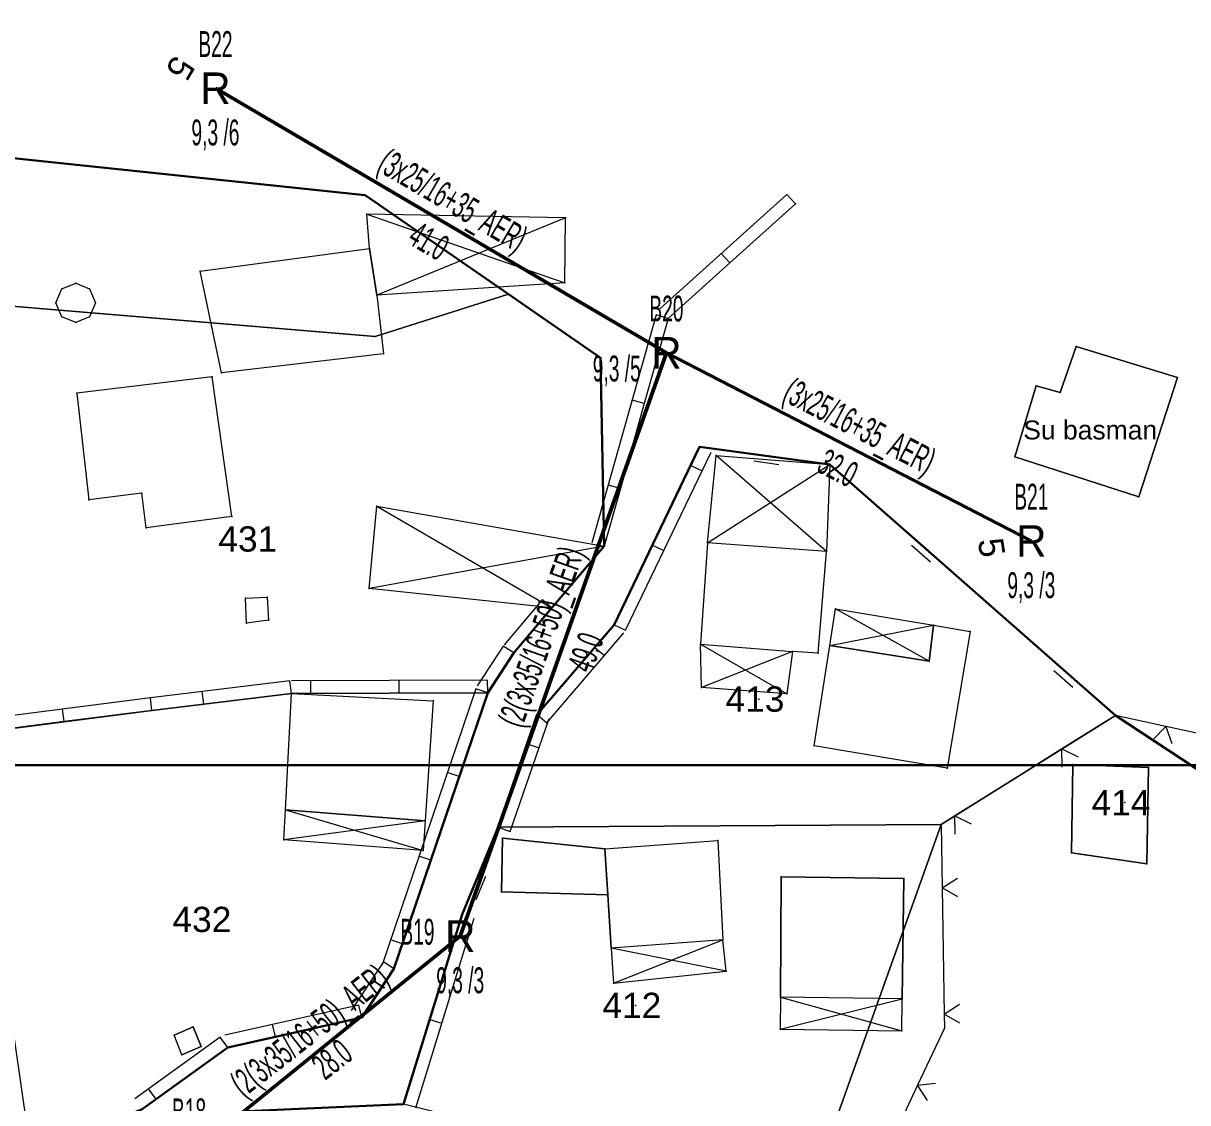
# Model space of a CAD drawing. Header units: millimetres. Extents: x 615240 to 617330, y 4151758 to 4153557.
# Drawn here: x 615575.8 to 615667.9, y 4152630.8 to 4152716.2 of the extents above; entities that cross this region are included whole.
import ezdxf
from ezdxf.enums import TextEntityAlignment as Align
from ezdxf.xclip import XClip

# ---------------------------------------------------------------- set-up
doc = ezdxf.new("R2010")
doc.units = ezdxf.units.MM
doc.header["$XCLIPFRAME"] = 2
for name, color, linetype, lineweight in [('02_ADA_ALN_YENI', 7, 'Continuous', 30), ('03_PARSEL_ALN_ESKI', 18, 'Continuous', 0), ('03_PARSEL_ALN_YENI', 171, 'Continuous', 0), ('03_PARSEL_NO_ESKI', 5, 'Continuous', 0), ('03_PARSEL_SNR_YENI', 5, 'Continuous', 0), ('04_YAPI_ALN_TSCLSIZ', 18, 'Continuous', 0), ('04_YAPI_SNR_TSCL', 232, 'Continuous', 0), ('04_YAPI_SNR_TSCLSZ', 77, 'Continuous', 0), ('06_DETAY_SNR_KROKI', 4, 'Continuous', 0), ('07_SNRTIP_GECERLI', 30, 'Continuous', 0), ('07_SNRTIP_SABIT', 18, 'Continuous', 0), ('DIREK_AG_MEVCUT', 3, 'Continuous', 25), ('HAT_AG_HAVAI_MEVCUT', 82, 'Continuous', 50), ('NOKTA_DETAY_YENI', 171, 'Continuous', 0), ('NOKTA_PARSEL_ESKI', 6, 'Continuous', 0), ('NOKTA_PARSEL_YENI', 30, 'Continuous', 0), ('NOKTA_YAPI_TSCL', 232, 'Continuous', 0), ('NOKTA_YAPI_TSCLSIZ', 77, 'Continuous', 0)]:
    doc.layers.add(name, color=color, linetype=linetype, lineweight=lineweight)
doc.layers.add('ANTET', color=7, linetype='Continuous')
doc.styles.add('Direk', font='B_CAD')
doc.styles.get("Standard").update_dxf_attribs({"font": 'Arial'})

# ---------------------------------------------------------------- blocks, each defined once
blk = doc.blocks.new('fggg')
at = {"layer": '02_ADA_ALN_YENI', "color": 252}
for points in [[(615560.102, 4152580.484, 0), (615558.487, 4152585.469, 0), (615557.837, 4152596.094, 0), (615557.392, 4152602.66, 0), (615557.888, 4152617.923, 0), (615559.37, 4152619.377, 0), (615577.035, 4152621.439, 0), (615584.719, 4152623.288, 0), (615592.1, 4152629.115, 0), (615593.487, 4152630.125, 0), (615605.882, 4152630.676, 0), (615610.515, 4152645.697, 0), (615613.362, 4152652.595, 0), (615616.463, 4152661.521, 0), (615622.552, 4152668.624, 0), (615629.309, 4152682.713, 0), (615639.618, 4152681.321, 0), (615662.222, 4152661.448, 0), (615742.028, 4152608.905, 0), (615892.46, 4152514.417, 0)], [(615509.222, 4152712.479, 0), (615602.85, 4152702.628, 0), (615614.189, 4152694.796, 0), (615621.471, 4152689.766, 0), (615621.75, 4152674.853, 0), (615617.626, 4152669.967, 0), (615614.594, 4152666.391, 0), (615612.535, 4152663.241, 0), (615605.12, 4152641.381, 0), (615602.569, 4152637.529, 0), (615591.963, 4152635.159, 0), (615585.201, 4152630.278, 0), (615575.466, 4152626.303, 0)]]:
    blk.add_polyline3d(points, dxfattribs=at)
at = {"layer": '03_PARSEL_ALN_ESKI', "color": 252}
for p in [(615593.844, 4152675.417), (615633.984, 4152662.744), (615662.951, 4152654.542), (615590.215, 4152645.296), (615624.241, 4152638.49)]:
    blk.add_point(p, dxfattribs=at)
at = {"layer": '03_PARSEL_ALN_YENI', "color": 252}
for points in [[(615536.671, 4152699.322, 0), (615519.099, 4152709.198, 0), (615509.294, 4152704.985, 0), (615509.222, 4152712.479, 0), (615602.85, 4152702.628, 0), (615614.189, 4152694.796, 0), (615603.625, 4152691.451, 0), (615567.879, 4152694.424, 0), (615536.671, 4152699.322, 0)], [(615572.636, 4152660.134, 0), (615569.691, 4152676.97, 0), (615568.43, 4152690.557, 0), (615567.879, 4152694.424, 0), (615603.625, 4152691.451, 0), (615614.189, 4152694.796, 0), (615621.471, 4152689.766, 0), (615621.75, 4152674.853, 0), (615617.626, 4152669.967, 0), (615614.594, 4152666.391, 0), (615612.535, 4152663.241, 0), (615597.012, 4152663.188, 0), (615585.969, 4152661.843, 0), (615572.636, 4152660.134, 0)], [(615662.222, 4152661.448, 0), (615648.419, 4152652.802, 0), (615613.362, 4152652.595, 0), (615616.463, 4152661.521, 0), (615622.552, 4152668.624, 0), (615629.309, 4152682.713, 0), (615639.618, 4152681.321, 0), (615662.222, 4152661.448, 0)], [(615585.969, 4152661.843, 0), (615597.012, 4152663.188, 0), (615612.535, 4152663.241, 0), (615605.12, 4152641.381, 0), (615602.569, 4152637.529, 0), (615591.963, 4152635.159, 0), (615585.201, 4152630.278, 0), (615575.466, 4152626.303, 0), (615573.636, 4152639.027, 0), (615572.457, 4152652.146, 0), (615572.636, 4152660.134, 0), (615585.969, 4152661.843, 0)], [(615742.028, 4152608.905, 0), (615734.791, 4152607.749, 0), (615722.79, 4152607.676, 0), (615708.917, 4152607.637, 0), (615694.401, 4152606.048, 0), (615686.335, 4152608.804, 0), (615664.885, 4152607.363, 0), (615632.665, 4152607.808, 0), (615637.699, 4152622.685, 0), (615648.419, 4152652.802, 0), (615662.222, 4152661.448, 0), (615742.028, 4152608.905, 0)], [(615658.743, 4152650.571, 0), (615658.852, 4152657.557, 0), (615664.824, 4152657.321, 0), (615664.699, 4152649.686, 0), (615658.743, 4152650.571, 0)], [(615658.852, 4152657.557, 0), (615658.743, 4152650.571, 0), (615664.699, 4152649.686, 0), (615664.824, 4152657.321, 0), (615658.852, 4152657.557, 0)], [(615637.699, 4152622.685, 0), (615605.882, 4152630.676, 0), (615610.515, 4152645.697, 0), (615613.362, 4152652.595, 0), (615648.419, 4152652.802, 0), (615637.699, 4152622.685, 0)]]:
    blk.add_polyline3d(points, close=True, dxfattribs=at)
at = {"layer": '03_PARSEL_SNR_YENI', "color": 252}
for p, q in [((615623.454, 4152668.192, 0.953), (615630.211, 4152682.281, 0.953)), ((615628.606, 4152681.247, 0.953), (615629.309, 4152682.713, 0.953)), ((615634.663, 4152681.99, 0.953), (615629.309, 4152682.713, 0.953)), ((615639.618, 4152681.321, 0.953), (615634.663, 4152681.99, 0.953)), ((615625.579, 4152674.936, 0.953), (615628.606, 4152681.247, 0.953)), ((615628.606, 4152681.247, 0.953), (615629.508, 4152680.815, 0.953)), ((615635.579, 4152681.299, 0.953), (615633.597, 4152681.566, 0.953)), ((615639.691, 4152681.256, 0.953), (615639.618, 4152681.321, 0.953)), ((615647.202, 4152674.654, 0.953), (615639.691, 4152681.256, 0.953)), ((615622.552, 4152668.624, 0.953), (615625.579, 4152674.936, 0.953)), ((615625.579, 4152674.936, 0.953), (615626.481, 4152674.503, 0.953)), ((615647.581, 4152673.571, 0.953), (615646.079, 4152674.891, 0.953)), ((615650.957, 4152671.352, 0.953), (615647.202, 4152674.654, 0.953)), ((615658.467, 4152664.749, 0.953), (615650.957, 4152671.352, 0.953)), ((615616.863, 4152670.614, 0.953), (615613.831, 4152667.038, 0.953)), ((615617.626, 4152669.967, 0.953), (615614.594, 4152666.391, 0.953)), ((615617.626, 4152669.967, 0.953), (615616.863, 4152670.614, 0.953)), ((615621.019, 4152666.836, 0.953), (615622.552, 4152668.624, 0.953)), ((615622.552, 4152668.624, 0.953), (615623.454, 4152668.192, 0.953)), ((615617.222, 4152660.87, 0.953), (615623.311, 4152667.973, 0.953)), ((615613.757, 4152666.938, 0.953), (615611.698, 4152663.788, 0.953)), ((615614.594, 4152666.391, 0.953), (615612.535, 4152663.241, 0.953)), ((615614.594, 4152666.391, 0.953), (615613.757, 4152666.938, 0.953)), ((615616.463, 4152661.521, 0.953), (615621.019, 4152666.836, 0.953)), ((615621.019, 4152666.836, 0.953), (615621.778, 4152666.185, 0.953)), ((615658.847, 4152663.667, 0.953), (615657.344, 4152664.987, 0.953)), ((615662.222, 4152661.448, 0.953), (615658.467, 4152664.749, 0.953)), ((615596.891, 4152664.181, 0.953), (615585.848, 4152662.836, 0.953)), ((615597.012, 4152663.188, 0.953), (615596.891, 4152664.181, 0.953)), ((615612.532, 4152664.241, 0.953), (615597.009, 4152664.188, 0.953)), ((615598.535, 4152663.193, 0.953), (615598.532, 4152664.193, 0.953)), ((615611.588, 4152663.562, 0.953), (615604.173, 4152641.702, 0.953)), ((615605.535, 4152663.217, 0.953), (615605.532, 4152664.217, 0.953)), ((615612.535, 4152663.241, 0.953), (615611.588, 4152663.562, 0.953)), ((615612.535, 4152663.241, 0.953), (615612.532, 4152664.241, 0.953)), ((615585.842, 4152662.835, 0.953), (615572.509, 4152661.126, 0.953)), ((615585.969, 4152661.843, 0.953), (615585.842, 4152662.835, 0.953)), ((615590.063, 4152662.342, 0.953), (615589.942, 4152663.334, 0.953)), ((615597.012, 4152663.188, 0.953), (615590.063, 4152662.342, 0.953)), ((615598.535, 4152663.193, 0.953), (615597.012, 4152663.188, 0.953)), ((615605.535, 4152663.217, 0.953), (615598.535, 4152663.193, 0.953)), ((615612.535, 4152663.241, 0.953), (615605.535, 4152663.217, 0.953)), ((615612.535, 4152663.241, 0.953), (615610.286, 4152656.612, 0.953)), ((615579.026, 4152660.953, 0.953), (615578.899, 4152661.945, 0.953)), ((615585.969, 4152661.843, 0.953), (615579.026, 4152660.953, 0.953)), ((615590.063, 4152662.342, 0.953), (615585.969, 4152661.843, 0.953)), ((615579.026, 4152660.953, 0.953), (615572.636, 4152660.134, 0.953)), ((615614.307, 4152652.267, 0.953), (615617.408, 4152661.193, 0.953)), ((615615.659, 4152659.207, 0.953), (615616.463, 4152661.521, 0.953)), ((615616.463, 4152661.521, 0.953), (615617.222, 4152660.87, 0.953)), ((615662.222, 4152661.448, 0.953), (615657.985, 4152658.794, 0.953)), ((615613.362, 4152652.595, 0.953), (615615.659, 4152659.207, 0.953)), ((615615.659, 4152659.207, 0.953), (615616.604, 4152658.879, 0.953)), ((615657.985, 4152658.794, 0.953), (615653.747, 4152656.14, 0.953)), ((615657.996, 4152657.363, 0.953), (615657.985, 4152658.794, 0.953)), ((615657.985, 4152658.794, 0.953), (615659.267, 4152658.159, 0.953)), ((615610.286, 4152656.612, 0.953), (615608.038, 4152649.983, 0.953)), ((615610.286, 4152656.612, 0.953), (615609.339, 4152656.933, 0.953)), ((615653.747, 4152656.14, 0.953), (615649.51, 4152653.485, 0.953)), ((615649.51, 4152653.485, 0.953), (615648.419, 4152652.802, 0.953)), ((615649.521, 4152652.054, 0.953), (615649.51, 4152653.485, 0.953)), ((615649.51, 4152653.485, 0.953), (615650.793, 4152652.851, 0.953)), ((615613.362, 4152652.595, 0.953), (615611.454, 4152647.973, 0.953)), ((615613.362, 4152652.595, 666.642), (615648.419, 4152652.802, 676.226)), ((615613.362, 4152652.595, 0.953), (615614.307, 4152652.267, 0.953)), ((615608.038, 4152649.983, 0.953), (615605.789, 4152643.354, 0.953)), ((615608.038, 4152649.983, 0.953), (615607.091, 4152650.304, 0.953)), ((615612.356, 4152648.683, 0.953), (615611.593, 4152646.834, 0.953)), ((615611.454, 4152647.973, 0.953), (615610.515, 4152645.697, 0.953)), ((615606.838, 4152630.381, 0.953), (615611.471, 4152645.402, 0.953)), ((615610.008, 4152644.054, 0.953), (615610.515, 4152645.697, 0.953)), ((615605.789, 4152643.354, 0.953), (615604.842, 4152643.675, 0.953)), ((615605.789, 4152643.354, 0.953), (615605.12, 4152641.381, 0.953)), ((615607.945, 4152637.365, 0.953), (615610.008, 4152644.054, 0.953)), ((615610.008, 4152644.054, 0.953), (615610.964, 4152643.759, 0.953)), ((615604.286, 4152641.933, 0.953), (615601.735, 4152638.081, 0.953)), ((615605.12, 4152641.381, 0.953), (615602.569, 4152637.529, 0.953)), ((615605.12, 4152641.381, 0.953), (615604.286, 4152641.933, 0.953)), ((615576.456, 4152626.445, 0.953), (615574.626, 4152639.169, 0.953)), ((615602.351, 4152638.505, 0.953), (615591.745, 4152636.135, 0.953)), ((615602.569, 4152637.529, 0.953), (615602.351, 4152638.505, 0.953)), ((615595.737, 4152636.002, 0.953), (615595.519, 4152636.978, 0.953)), ((615602.569, 4152637.529, 0.953), (615595.737, 4152636.002, 0.953)), ((615605.882, 4152630.676, 0.953), (615607.945, 4152637.365, 0.953)), ((615607.945, 4152637.365, 0.953), (615608.901, 4152637.07, 0.953)), ((615591.378, 4152635.97, 0.953), (615584.616, 4152631.089, 0.953)), ((615591.963, 4152635.159, 0.953), (615591.378, 4152635.97, 0.953)), ((615595.737, 4152636.002, 0.953), (615591.963, 4152635.159, 0.953)), ((615591.963, 4152635.159, 0.953), (615586.287, 4152631.062, 0.953)), ((615586.287, 4152631.062, 0.953), (615585.702, 4152631.873, 0.953)), ((615586.287, 4152631.062, 0.953), (615585.201, 4152630.278, 0.953))]:
    blk.add_line(p, q, dxfattribs=at)
for p in [(615629.309, 4152682.713, 669.911), (615629.309, 4152682.713, 669.911), (615639.618, 4152681.321, 669.911), (615639.618, 4152681.321, 679.232), (615617.626, 4152669.967, 669.124), (615622.552, 4152668.624, 668.944), (615622.552, 4152668.624, 668.944), (615614.594, 4152666.391, 667.579), (615614.594, 4152666.391, 667.579), (615597.012, 4152663.188, 664.821), (615597.012, 4152663.188, 667.16), (615612.535, 4152663.241, 667.16), (615612.535, 4152663.241, 666.209), (615612.535, 4152663.241, 667.16), (615585.969, 4152661.843, 664.821), (615585.969, 4152661.843, 664.821), (615616.463, 4152661.521, 667.171), (615616.463, 4152661.521, 667.171), (615662.222, 4152661.448, 679.232), (615662.222, 4152661.448, 679.232), (615613.362, 4152652.595, 666.642), (615613.362, 4152652.595, 666.642), (615648.419, 4152652.802, 676.226), (615610.515, 4152645.697, 665.307), (615610.515, 4152645.697, 665.307), (615605.12, 4152641.381, 663.886), (615605.12, 4152641.381, 663.886), (615602.569, 4152637.529, 663.806), (615602.569, 4152637.529, 663.806), (615591.963, 4152635.159, 662.633), (615591.963, 4152635.159, 662.633)]:
    blk.add_point(p, dxfattribs=at)
at = {"layer": '04_YAPI_ALN_TSCLSIZ', "color": 252}
for points in [[(615589.78, 4152696.622, 0), (615603.181, 4152698.409, 0), (615603.773, 4152694.713, 0), (615604.302, 4152690.064, 0), (615591.472, 4152688.566, 0), (615589.78, 4152696.622, 0)], [(615664.056, 4152678.755, 0), (615654.242, 4152681.928, 0), (615655.938, 4152687.554, 0), (615657.84, 4152687.01, 0), (615659.104, 4152690.661, 0), (615667.125, 4152688.201, 0), (615664.056, 4152678.755, 0)], [(615648.911, 4152657.259, 0), (615638.382, 4152659.029, 0), (615639.618, 4152666.977, 0), (615647.488, 4152665.753, 0), (615647.83, 4152668.595, 0), (615650.731, 4152668.085, 0), (615648.911, 4152657.259, 0)], [(615596.532, 4152653.967, 0), (615597.012, 4152663.188, 0), (615608.216, 4152662.609, 0), (615607.589, 4152653.105, 0), (615596.532, 4152653.967, 0)], [(615622.049, 4152647.242, 0), (615613.637, 4152647.492, 0), (615613.703, 4152651.722, 0), (615621.798, 4152650.895, 0), (615622.049, 4152647.242, 0)], [(615621.798, 4152650.895, 0), (615630.759, 4152651.539, 0), (615631.135, 4152643.682, 0), (615622.315, 4152643.013, 0), (615622.049, 4152647.242, 0), (615621.798, 4152650.895, 0)], [(615635.707, 4152639.14, 0), (615635.762, 4152648.661, 0), (615645.47, 4152648.534, 0), (615645.345, 4152639.014, 0), (615635.707, 4152639.14, 0)], [(615588.322, 4152634.588, 0), (615587.714, 4152636.142, 0), (615589.224, 4152636.78, 0), (615589.873, 4152635.243, 0), (615588.322, 4152634.588, 0)]]:
    blk.add_polyline3d(points, close=True, dxfattribs=at)
at = {"layer": '04_YAPI_SNR_TSCL', "color": 252}
for p, q in [((615590.73, 4152688.242, 673.739), (615580.01, 4152686.958, 673.903)), ((615592.292, 4152677.203, 671.701), (615590.73, 4152688.242, 673.739)), ((615580.01, 4152686.958, 673.903), (615580.977, 4152678.505, 671.868)), ((615585.167, 4152679.039, 671.833), (615580.977, 4152678.505, 671.868)), ((615585.497, 4152676.29, 671.399), (615585.167, 4152679.039, 671.833)), ((615592.292, 4152677.203, 671.701), (615585.497, 4152676.29, 671.399)), ((615629.929, 4152675.116, 671.28), (615629.377, 4152667.085, 673.23)), ((615639.341, 4152674.427, 674.194), (615629.929, 4152675.116, 671.28)), ((615638.686, 4152666.38, 673.337), (615639.341, 4152674.427, 674.194)), ((615629.377, 4152667.085, 673.23), (615636.653, 4152666.521, 673.316)), ((615638.686, 4152666.38, 673.337), (615636.653, 4152666.521, 673.316))]:
    blk.add_line(p, q, dxfattribs=at)
at = {"layer": '04_YAPI_SNR_TSCLSZ', "color": 252}
for p, q in [((615618.69, 4152700.851, 674.269), (615602.959, 4152701.132, 674.87)), ((615602.959, 4152701.132, 674.87), (615618.644, 4152695.702, 673.866)), ((615603.181, 4152698.409, 674.005), (615602.959, 4152701.132, 674.87)), ((615618.69, 4152700.851, 674.269), (615603.773, 4152694.713, 672.715)), ((615618.644, 4152695.702, 673.866), (615618.69, 4152700.851, 674.269)), ((615589.78, 4152696.622, 673.672), (615603.181, 4152698.409, 674.005)), ((615603.773, 4152694.713, 672.715), (615603.181, 4152698.409, 674.005)), ((615591.472, 4152688.566, 673.837), (615589.78, 4152696.622, 673.672)), ((615578.829, 4152695.21, 521.21), (615579.933, 4152695.667, 532.881)), ((615579.933, 4152695.667, 532.881), (615581.036, 4152695.21, 551.86)), ((615618.644, 4152695.702, 673.866), (615603.773, 4152694.713, 672.715)), ((615578.372, 4152694.106, 526.702), (615578.829, 4152695.21, 521.21)), ((615581.036, 4152695.21, 551.86), (615581.493, 4152694.106, 530.373)), ((615578.829, 4152693.003, 635.013), (615578.372, 4152694.106, 526.702)), ((615581.493, 4152694.106, 530.373), (615581.036, 4152693.003, 537.429)), ((615603.773, 4152694.713, 672.715), (615604.302, 4152690.064, 671.107)), ((615579.933, 4152692.546, 533.954), (615578.829, 4152693.003, 635.013)), ((615581.036, 4152693.003, 537.429), (615579.933, 4152692.546, 533.954)), ((615659.104, 4152690.661, 678.655), (615657.84, 4152687.01, 678.633)), ((615667.125, 4152688.201, 678.612), (615659.104, 4152690.661, 678.655)), ((615604.302, 4152690.064, 671.107), (615591.472, 4152688.566, 673.837)), ((615655.938, 4152687.554, 678.649), (615654.242, 4152681.928, 678.625)), ((615657.84, 4152687.01, 678.633), (615655.938, 4152687.554, 678.649)), ((615664.056, 4152678.755, 679.325), (615667.125, 4152688.201, 678.612)), ((615629.929, 4152675.116, 671.28), (615630.623, 4152682.022, 671.83)), ((615630.623, 4152682.022, 671.83), (615639.618, 4152681.321, 673.036)), ((615639.341, 4152674.427, 674.194), (615630.623, 4152682.022, 671.83)), ((615654.242, 4152681.928, 678.625), (615664.056, 4152678.755, 679.325)), ((615629.929, 4152675.116, 671.28), (615639.618, 4152681.321, 673.036)), ((615639.618, 4152681.321, 673.036), (615639.341, 4152674.427, 674.194)), ((615603.159, 4152671.508, 670.018), (615603.752, 4152678.005, 672.028)), ((615603.752, 4152678.005, 672.028), (615621.75, 4152674.853, 669.344)), ((615603.752, 4152678.005, 672.028), (615617.626, 4152669.967, 670.103)), ((615621.75, 4152674.853, 669.344), (615603.159, 4152671.508, 670.018)), ((615617.626, 4152669.967, 670.103), (615621.75, 4152674.853, 669.344)), ((615593.357, 4152670.728, 669.664), (615595.095, 4152670.809, 667.473)), ((615595.095, 4152670.809, 667.473), (615595.179, 4152668.999, 669.482)), ((615617.626, 4152669.967, 670.103), (615603.159, 4152671.508, 670.018)), ((615593.449, 4152668.756, 669.345), (615593.357, 4152670.728, 669.664)), ((615639.618, 4152666.977, 677.398), (615640.069, 4152669.877, 672.745)), ((615647.488, 4152665.753, 677.083), (615640.069, 4152669.877, 672.745)), ((615640.069, 4152669.877, 672.745), (615647.83, 4152668.595, 676.536)), ((615595.179, 4152668.999, 669.482), (615593.449, 4152668.756, 669.345)), ((615639.618, 4152666.977, 673.989), (615647.83, 4152668.595, 676.536)), ((615647.83, 4152668.595, 676.536), (615647.488, 4152665.753, 677.083)), ((615647.83, 4152668.595, 676.536), (615650.731, 4152668.085, 676.571)), ((615650.731, 4152668.085, 676.571), (615648.911, 4152657.259, 669.473)), ((615629.377, 4152667.085, 673.23), (615636.213, 4152663.162, 672.493)), ((615629.45, 4152663.647, 672.793), (615629.377, 4152667.085, 673.23)), ((615636.653, 4152666.521, 673.316), (615629.45, 4152663.647, 672.793)), ((615636.653, 4152666.521, 673.316), (615636.213, 4152663.162, 672.493)), ((615638.382, 4152659.029, 677.398), (615639.618, 4152666.977, 672.745)), ((615647.488, 4152665.753, 677.083), (615639.618, 4152666.977, 673.989)), ((615636.213, 4152663.162, 672.493), (615629.45, 4152663.647, 672.793)), ((615596.532, 4152653.967, 668.107), (615597.012, 4152663.188, 669.426)), ((615597.012, 4152663.188, 669.426), (615608.216, 4152662.609, 666.642)), ((615608.216, 4152662.609, 666.642), (615607.589, 4152653.105, 667.325)), ((615648.911, 4152657.259, 669.473), (615638.382, 4152659.029, 677.398)), ((615596.398, 4152651.601, 667.697), (615596.532, 4152653.967, 668.107)), ((615596.532, 4152653.967, 668.107), (615607.589, 4152653.105, 667.325)), ((615596.532, 4152653.967, 668.107), (615607.438, 4152650.74, 665.242)), ((615607.589, 4152653.105, 667.325), (615596.398, 4152651.601, 667.697)), ((615607.589, 4152653.105, 667.325), (615607.438, 4152650.74, 665.242)), ((615607.438, 4152650.74, 665.242), (615596.398, 4152651.601, 667.697)), ((615613.703, 4152651.722, 667.217), (615613.637, 4152647.492, 666.979)), ((615621.798, 4152650.895, 670.632), (615613.703, 4152651.722, 667.217)), ((615621.798, 4152650.895, 670.632), (615630.759, 4152651.539, 670.288)), ((615630.759, 4152651.539, 670.288), (615631.135, 4152643.682, 670.831)), ((615622.049, 4152647.242, 669.131), (615621.798, 4152650.895, 670.632)), ((615635.762, 4152648.661, 670.39), (615635.707, 4152639.14, 670.737)), ((615645.47, 4152648.534, 667.385), (615635.762, 4152648.661, 670.39)), ((615645.345, 4152639.014, 666.828), (615645.47, 4152648.534, 667.385)), ((615613.637, 4152647.492, 666.979), (615622.049, 4152647.242, 669.131)), ((615622.049, 4152647.242, 669.131), (615622.315, 4152643.013, 669.31)), ((615631.135, 4152643.682, 670.831), (615622.315, 4152643.013, 669.31)), ((615622.497, 4152640.251, 668.096), (615631.135, 4152643.682, 670.831)), ((615631.398, 4152641.205, 670.056), (615631.135, 4152643.682, 670.831)), ((615622.315, 4152643.013, 669.31), (615622.497, 4152640.251, 668.096)), ((615631.398, 4152641.205, 670.056), (615622.315, 4152643.013, 669.31)), ((615622.497, 4152640.251, 668.096), (615631.398, 4152641.205, 670.056)), ((615635.707, 4152639.14, 670.737), (615635.689, 4152636.604, 670.252)), ((615635.689, 4152636.604, 670.252), (615645.345, 4152639.014, 666.828)), ((615635.707, 4152639.14, 670.737), (615645.312, 4152636.478, 670.754)), ((615645.345, 4152639.014, 666.828), (615635.707, 4152639.14, 670.737)), ((615645.312, 4152636.478, 670.754), (615645.345, 4152639.014, 666.828)), ((615589.224, 4152636.78, 663.818), (615587.714, 4152636.142, 664.025)), ((615589.873, 4152635.243, 664.089), (615589.224, 4152636.78, 663.818)), ((615588.322, 4152634.588, 663.946), (615587.714, 4152636.142, 664.025)), ((615635.689, 4152636.604, 670.252), (615645.312, 4152636.478, 670.754)), ((615588.322, 4152634.588, 663.946), (615589.873, 4152635.243, 664.089))]:
    blk.add_line(p, q, dxfattribs=at)
at = {"layer": '06_DETAY_SNR_KROKI', "color": 252}
for p, q in [((615636.222, 4152702.701, 0.953), (615626.162, 4152693.628, 0.953)), ((615636.892, 4152701.958, 0.953), (615636.222, 4152702.701, 0.953)), ((615636.892, 4152701.958, 0.953), (615631.694, 4152697.27, 0.953)), ((615631.694, 4152697.27, 0.953), (615631.024, 4152698.012, 0.953)), ((615631.694, 4152697.27, 0.953), (615626.832, 4152692.885, 0.953)), ((615625.869, 4152693.156, 0.953), (615620.787, 4152675.124, 0.953)), ((615626.832, 4152692.885, 0.953), (615625.869, 4152693.156, 0.953)), ((615626.832, 4152692.885, 0.953), (615624.933, 4152686.147, 0.953)), ((615624.933, 4152686.147, 0.953), (615623.034, 4152679.41, 0.953)), ((615624.933, 4152686.147, 0.953), (615623.971, 4152686.419, 0.953)), ((615623.034, 4152679.41, 0.953), (615621.75, 4152674.853, 0.953)), ((615623.034, 4152679.41, 0.953), (615622.072, 4152679.681, 0.953)), ((615666.199, 4152660.579, 0.953), (615662.222, 4152661.448, 0.953)), ((615665.206, 4152659.548, 0.953), (615666.199, 4152660.579, 0.953)), ((615671.084, 4152659.512, 0.953), (615666.199, 4152660.579, 0.953)), ((615666.199, 4152660.579, 0.953), (615666.671, 4152659.228, 0.953)), ((615648.419, 4152652.802, 0.953), (615648.504, 4152647.803, 0.953)), ((615648.504, 4152647.803, 0.953), (615649.71, 4152648.573, 0.953)), ((615649.736, 4152647.074, 0.953), (615648.504, 4152647.803, 0.953)), ((615648.504, 4152647.803, 0.953), (615648.59, 4152642.803, 0.953)), ((615648.59, 4152642.803, 0.953), (615648.675, 4152637.804, 0.953)), ((615648.675, 4152637.804, 0.953), (615649.881, 4152638.575, 0.953)), ((615649.906, 4152637.075, 0.953), (615648.675, 4152637.804, 0.953)), ((615648.675, 4152637.804, 0.953), (615648.694, 4152636.685, 0.953)), ((615648.694, 4152636.685, 0.953), (615646.558, 4152632.164, 0.953)), ((615646.558, 4152632.164, 0.953), (615644.422, 4152627.644, 0.953)), ((615646.558, 4152632.164, 0.953), (615647.98, 4152632.322, 0.953)), ((615647.339, 4152630.966, 0.953), (615646.558, 4152632.164, 0.953))]:
    blk.add_line(p, q, dxfattribs=at)
for p in [(615636.892, 4152701.958, 672.536), (615626.832, 4152692.885, 671.143), (615626.832, 4152692.885, 671.143), (615621.75, 4152674.853, 669.124), (615662.222, 4152661.448, 679.232), (615648.419, 4152652.802, 676.226), (615648.694, 4152636.685, 673.128), (615648.694, 4152636.685, 673.128)]:
    blk.add_point(p, dxfattribs=at)
at = {"layer": '07_SNRTIP_GECERLI', "color": 252}
for points in [[(615509.222, 4152712.479, 0), (615602.85, 4152702.628, 0), (615614.189, 4152694.796, 0)], [(615614.189, 4152694.796, 0), (615603.625, 4152691.451, 0), (615567.879, 4152694.424, 0)], [(615621.471, 4152689.766, 0), (615614.189, 4152694.796, 0)], [(615621.75, 4152674.853, 669.124), (615621.471, 4152689.766, 0)], [(615662.222, 4152661.448, 679.232), (615742.028, 4152608.905, 0)], [(615658.852, 4152657.557, 0), (615658.743, 4152650.571, 0)], [(615664.824, 4152657.321, 0), (615658.852, 4152657.557, 0)], [(615664.699, 4152649.686, 0), (615664.824, 4152657.321, 0)], [(615637.699, 4152622.685, 672.726), (615648.419, 4152652.802, 676.226)], [(615658.743, 4152650.571, 0), (615664.699, 4152649.686, 0)]]:
    blk.add_polyline3d(points, dxfattribs=at)
at = {"layer": '07_SNRTIP_SABIT', "color": 252}
for points in [[(615629.309, 4152682.713, 669.911), (615622.552, 4152668.624, 668.944), (615616.463, 4152661.521, 667.171), (615613.362, 4152652.595, 666.642)], [(615662.222, 4152661.448, 679.232), (615639.618, 4152681.321, 0), (615629.309, 4152682.713, 669.911)], [(615612.535, 4152663.241, 667.16), (615614.594, 4152666.391, 667.579), (615617.626, 4152669.967, 0), (615621.75, 4152674.853, 669.124)], [(615572.636, 4152660.134, 664.29), (615585.969, 4152661.843, 664.821), (615597.012, 4152663.188, 0), (615612.535, 4152663.241, 667.16)], [(615612.535, 4152663.241, 667.16), (615605.12, 4152641.381, 663.886), (615602.569, 4152637.529, 663.806)], [(615648.419, 4152652.802, 676.226), (615662.222, 4152661.448, 679.232)], [(615605.882, 4152630.676, 663.246), (615610.515, 4152645.697, 665.307), (615613.362, 4152652.595, 666.642)], [(615613.362, 4152652.595, 666.642), (615648.419, 4152652.802, 676.226)], [(615602.569, 4152637.529, 663.806), (615591.963, 4152635.159, 662.633), (615585.201, 4152630.278, 662.617), (615575.466, 4152626.303, 661.557)]]:
    blk.add_polyline3d(points, dxfattribs=at)
at = {"layer": 'NOKTA_DETAY_YENI', "color": 252}
for p in [(615636.892, 4152701.958, 672.536), (615626.832, 4152692.885, 671.143), (615648.694, 4152636.685, 673.128)]:
    blk.add_point(p, dxfattribs=at)
at = {"layer": 'NOKTA_PARSEL_ESKI', "color": 252}
for p in [(615602.85, 4152702.628), (615614.189, 4152694.796), (615603.625, 4152691.451), (615621.471, 4152689.766), (615658.852, 4152657.557), (615664.824, 4152657.321), (615658.743, 4152650.571), (615664.699, 4152649.686)]:
    blk.add_point(p, dxfattribs=at)
at = {"layer": 'NOKTA_PARSEL_YENI', "color": 252}
for p in [(615629.309, 4152682.713, 669.911), (615639.618, 4152681.321, 673.036), (615621.75, 4152674.853, 669.344), (615617.626, 4152669.967, 670.103), (615622.552, 4152668.624, 668.944), (615614.594, 4152666.391, 667.579), (615597.012, 4152663.188, 669.426), (615612.535, 4152663.241, 667.16), (615585.969, 4152661.843, 664.821), (615616.463, 4152661.521, 667.171), (615662.222, 4152661.448, 679.232), (615613.362, 4152652.595, 666.642), (615648.419, 4152652.802, 676.226), (615610.515, 4152645.697, 665.307), (615605.12, 4152641.381, 663.886), (615602.569, 4152637.529, 663.806), (615591.963, 4152635.159, 662.633)]:
    blk.add_point(p, dxfattribs=at)
at = {"layer": 'NOKTA_YAPI_TSCL', "color": 252}
for p in [(615590.73, 4152688.242, 673.739), (615580.01, 4152686.958, 673.903), (615580.977, 4152678.505, 671.868), (615585.167, 4152679.039, 671.833), (615592.292, 4152677.203, 671.701), (615585.497, 4152676.29, 671.399), (615629.929, 4152675.116, 671.28), (615639.341, 4152674.427, 674.194), (615629.377, 4152667.085, 673.23), (615636.653, 4152666.521, 673.316), (615638.686, 4152666.38, 673.337)]:
    blk.add_point(p, dxfattribs=at)
at = {"layer": 'NOKTA_YAPI_TSCLSIZ', "color": 252}
for p in [(615602.959, 4152701.132, 674.87), (615618.69, 4152700.851, 674.269), (615603.181, 4152698.409, 674.005), (615589.78, 4152696.622, 673.672), (615579.933, 4152695.667, 676.012), (615618.644, 4152695.702, 673.866), (615578.829, 4152695.21, 676.012), (615581.036, 4152695.21, 676.012), (615578.372, 4152694.106, 676.012), (615581.493, 4152694.106, 676.012), (615603.773, 4152694.713, 672.715), (615578.829, 4152693.003, 675.457), (615581.036, 4152693.003), (615579.933, 4152692.546, 675.565), (615659.104, 4152690.661, 678.655), (615604.302, 4152690.064, 671.107), (615591.472, 4152688.566, 673.837), (615655.938, 4152687.554, 678.649), (615667.125, 4152688.201, 678.612), (615657.84, 4152687.01, 678.633), (615630.623, 4152682.022, 671.83), (615654.242, 4152681.928, 678.625), (615664.056, 4152678.755, 679.325), (615603.752, 4152678.005, 672.028), (615595.095, 4152670.809), (615603.159, 4152671.508, 670.018), (615593.357, 4152670.728, 669.664), (615640.069, 4152669.877, 672.745), (615595.179, 4152668.999, 669.482), (615593.449, 4152668.756, 669.345), (615647.83, 4152668.595, 676.536), (615650.731, 4152668.085, 676.571), (615639.618, 4152666.977), (615647.488, 4152665.753, 677.083), (615629.45, 4152663.647, 672.793), (615608.216, 4152662.609, 666.642), (615636.213, 4152663.162, 672.493), (615638.382, 4152659.029, 677.398), (615648.911, 4152657.259), (615596.532, 4152653.967, 668.107), (615607.589, 4152653.105, 667.325), (615596.398, 4152651.601, 667.697), (615613.703, 4152651.722, 667.217), (615630.759, 4152651.539, 670.288), (615607.438, 4152650.74, 665.242), (615621.798, 4152650.895, 670.632), (615635.762, 4152648.661, 670.39), (615645.47, 4152648.534), (615613.637, 4152647.492, 666.979), (615622.049, 4152647.242, 669.131), (615631.135, 4152643.682, 670.831), (615622.315, 4152643.013, 669.31), (615631.398, 4152641.205, 670.056), (615622.497, 4152640.251, 668.096), (615635.707, 4152639.14, 670.737), (615645.345, 4152639.014), (615589.224, 4152636.78), (615587.714, 4152636.142, 664.025), (615635.689, 4152636.604, 670.252), (615645.312, 4152636.478, 670.754), (615589.873, 4152635.243, 664.089), (615588.322, 4152634.588, 663.946)]:
    blk.add_point(p, dxfattribs=at)
at = {"layer": '03_PARSEL_NO_ESKI', "color": 252}
for s, p in [('431', (615591.219, 4152674.417)), ('413', (615631.359, 4152661.744)), ('414', (615660.326, 4152653.542)), ('432', (615587.59, 4152644.296)), ('412', (615621.616, 4152637.49))]:
    blk.add_text(s, height=2, dxfattribs=at).set_placement(p)
at = {"layer": '04_YAPI_SNR_TSCLSZ', "color": 252}
blk.add_text('Su basman', height=1.5, dxfattribs=at).set_placement((615654.92, 4152683.298))

msp = doc.modelspace()

# ---------------------------------------------------------------- linework, layer by layer
msp.add_lwpolyline([(616579.237, 4152657.5), (615240.402, 4152657.5), (615240.402, 4153557.294), (616579.237, 4153557.294)], close=True)
at = {"layer": 'ANTET', "flags": 128}
msp.add_lwpolyline([(615240.402, 4151757.5), (615240.402, 4152657.5), (617142.5, 4152657.5), (617142.5, 4151777.5), (615240.402, 4151757.5)], close=True, dxfattribs=at)
at = {"layer": 'HAT_AG_HAVAI_MEVCUT'}
for p, q in [((615626.68, 4152690.16), (615590.99, 4152711.1)), ((615626.68, 4152690.16), (615610.36, 4152643.98)), ((615655.56, 4152675.26), (615626.68, 4152690.16)), ((615588.903, 4152626.596), (615610.36, 4152643.98))]:
    msp.add_line(p, q, dxfattribs=at)

# ---------------------------------------------------------------- block references
ref = msp.add_blockref('fggg', (0, 0))
XClip(ref).set_block_clipping_path([(615240.4021353753, 4153557.293983656), (616576.5432835864, 4153557.293983656), (616576.5432835864, 4152657.5), (617142.5, 4152657.5), (617142.5, 4151777.5), (615240.4021353753, 4151757.5), (615240.4021353753, 4152657.5)])

# ---------------------------------------------------------------- texts
at = {"layer": 'DIREK_AG_MEVCUT', "width": 0.53}
for s, p in [('B22', (615590.99, 4152714.6)), ('9,3 /6', (615590.99, 4152707.6)), ('B20', (615626.68, 4152693.66)), ('9,3 /5', (615622.751, 4152688.91)), ('B21', (615655.56, 4152678.76)), ('9,3 /3', (615655.56, 4152671.76)), ('B19', (615606.976, 4152644.319)), ('9,3 /3', (615610.36, 4152640.48)), ('B18', (615588.903, 4152630.096))]:
    msp.add_text(s, height=2.05, dxfattribs=at).set_placement(p, align=Align.MIDDLE_CENTER)
at = {"layer": 'DIREK_AG_MEVCUT', "color": 32, "style": 'Direk'}
for rotation, p in [(239.55696, (615588.226, 4152712.677)), (638.66744, (615652.42, 4152674.74))]:
    msp.add_text('5', height=2, rotation=rotation, dxfattribs=at).set_placement(p, align=Align.MIDDLE_CENTER)
at = {"layer": 'DIREK_AG_MEVCUT', "style": 'Direk'}
for p in [(615590.99, 4152711.1), (615626.68, 4152690.16), (615655.56, 4152675.26), (615610.36, 4152643.98)]:
    msp.add_text('R', height=2.5, dxfattribs=at).set_placement(p, align=Align.MIDDLE_CENTER)
at = {"layer": 'HAT_AG_HAVAI_MEVCUT', "lineweight": 30, "width": 0.53}
for s, rotation, p in [('(3x25/16+35_AER)', 329.59904, (615609.265, 4152701.363, 307795.495)), ('(3x25/16+35_AER)', 332.70952, (615641.51, 4152683.465, 307813.34)), ('(2(3x35/16+50)_AER)', 430.53661, (615617.719, 4152667.353, 307805.18)), ('(2(3x35/16+50)_AER)', 37.95036, (615599.059, 4152635.705, 307805.18))]:
    msp.add_text(s, height=2.05, rotation=rotation, dxfattribs=at).set_placement(p, align=Align.CENTER)
for s, rotation, p in [('41.0', 329.59904, (615608.405, 4152699.897, 307795.495)), ('32.0', 332.70952, (615640.73, 4152681.955, 307813.34)), ('49.0', 430.53661, (615619.321, 4152666.787, 307805.18)), ('28.0', 37.95036, (615599.581, 4152635.035, 307805.18))]:
    msp.add_text(s, height=2.05, rotation=rotation, dxfattribs=at).set_placement(p, align=Align.TOP_CENTER)

doc.saveas('drawing.dxf')
